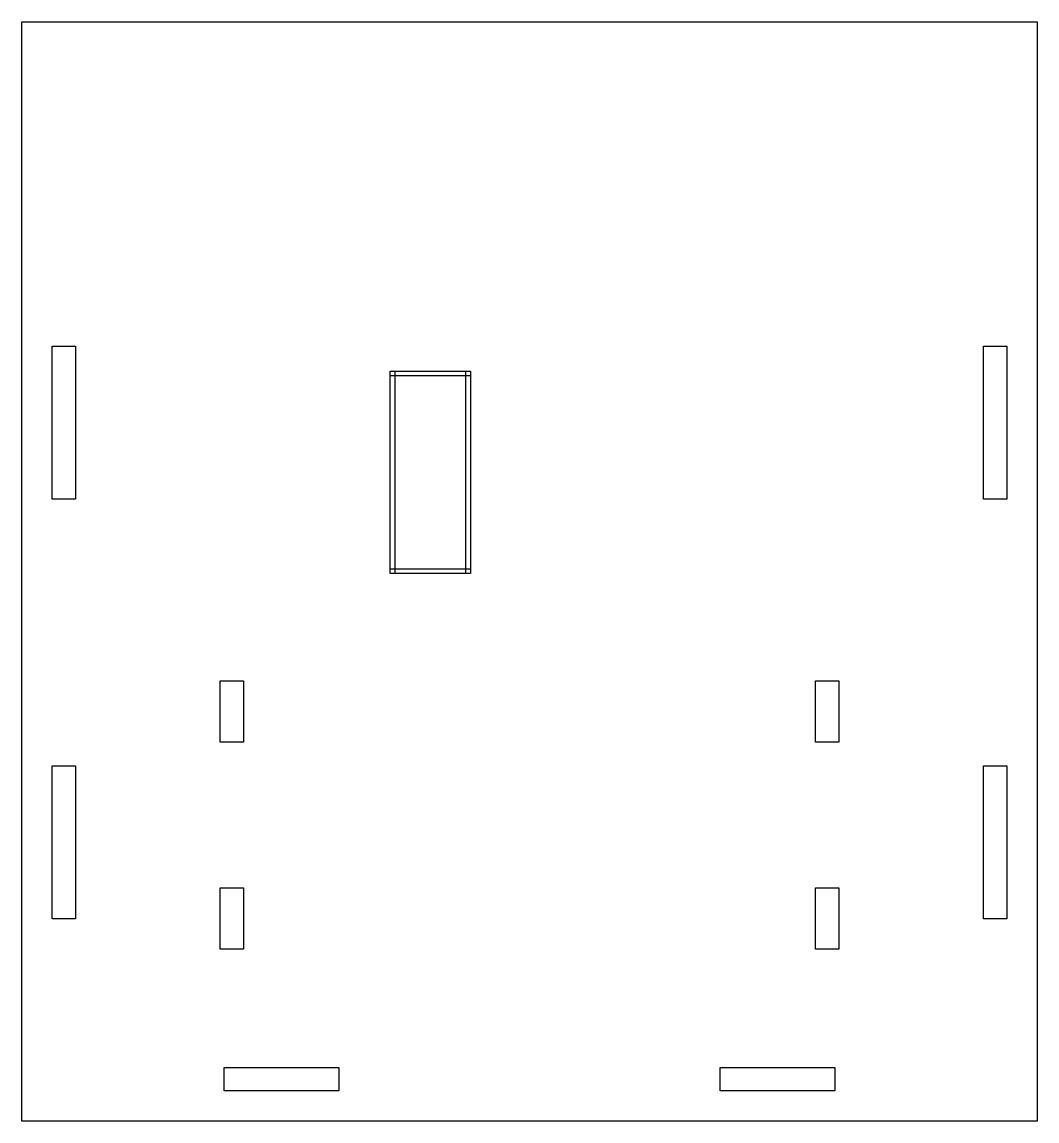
# Model space of a CAD drawing. Header units: millimetres. Extents: x 0 to 133, y 0 to 144.
import ezdxf

# ---------------------------------------------------------------- set-up
doc = ezdxf.new("R2010")
doc.units = ezdxf.units.MM
doc.layers.add('CUT', color=1, linetype='Continuous')
doc.layers.add('ENGRAVE', color=5, linetype='Continuous')

msp = doc.modelspace()

# ---------------------------------------------------------------- linework, layer by layer
at = {"layer": 'CUT'}
for points in [[(0, 0), (0, 144), (133, 144), (133, 0), (0, 0)], [(7.025, 101.525), (7.025, 81.475), (3.975, 81.475), (3.975, 101.525), (7.025, 101.525)], [(129.025, 101.525), (129.025, 81.475), (125.975, 81.475), (125.975, 101.525), (129.025, 101.525)], [(25.975, 57.6873), (29.025, 57.6873), (29.025, 49.6373), (25.975, 49.6373), (25.975, 57.6873)], [(107.025, 49.6373), (103.975, 49.6373), (103.975, 57.6873), (107.025, 57.6873), (107.025, 49.6373)], [(7.025, 46.525), (7.025, 26.475), (3.975, 26.475), (3.975, 46.525), (7.025, 46.525)], [(129.025, 46.525), (129.025, 26.475), (125.975, 26.475), (125.975, 46.525), (129.025, 46.525)], [(25.975, 22.5038), (25.975, 30.5538), (29.025, 30.5538), (29.025, 22.5038), (25.975, 22.5038)], [(103.975, 22.5038), (103.975, 30.5538), (107.025, 30.5538), (107.025, 22.5038), (103.975, 22.5038)], [(41.525, 3.975), (26.475, 3.975), (26.475, 7.025), (41.525, 7.025), (41.525, 3.975)], [(91.475, 3.975), (91.475, 7.025), (106.525, 7.025), (106.525, 3.975), (91.475, 3.975)]]:
    msp.add_lwpolyline(points, close=True, dxfattribs=at)
at = {"layer": 'ENGRAVE'}
for points in [[(48.25, 98.25), (48.85, 98.25), (48.85, 71.75), (48.25, 71.75)], [(48.25, 98.25), (58.75, 98.25), (58.75, 97.65), (48.25, 97.65)], [(58.15, 98.25), (58.75, 98.25), (58.75, 71.75), (58.15, 71.75)], [(48.25, 72.35), (58.75, 72.35), (58.75, 71.75), (48.25, 71.75)]]:
    msp.add_lwpolyline(points, close=True, dxfattribs=at)

doc.saveas('drawing.dxf')
